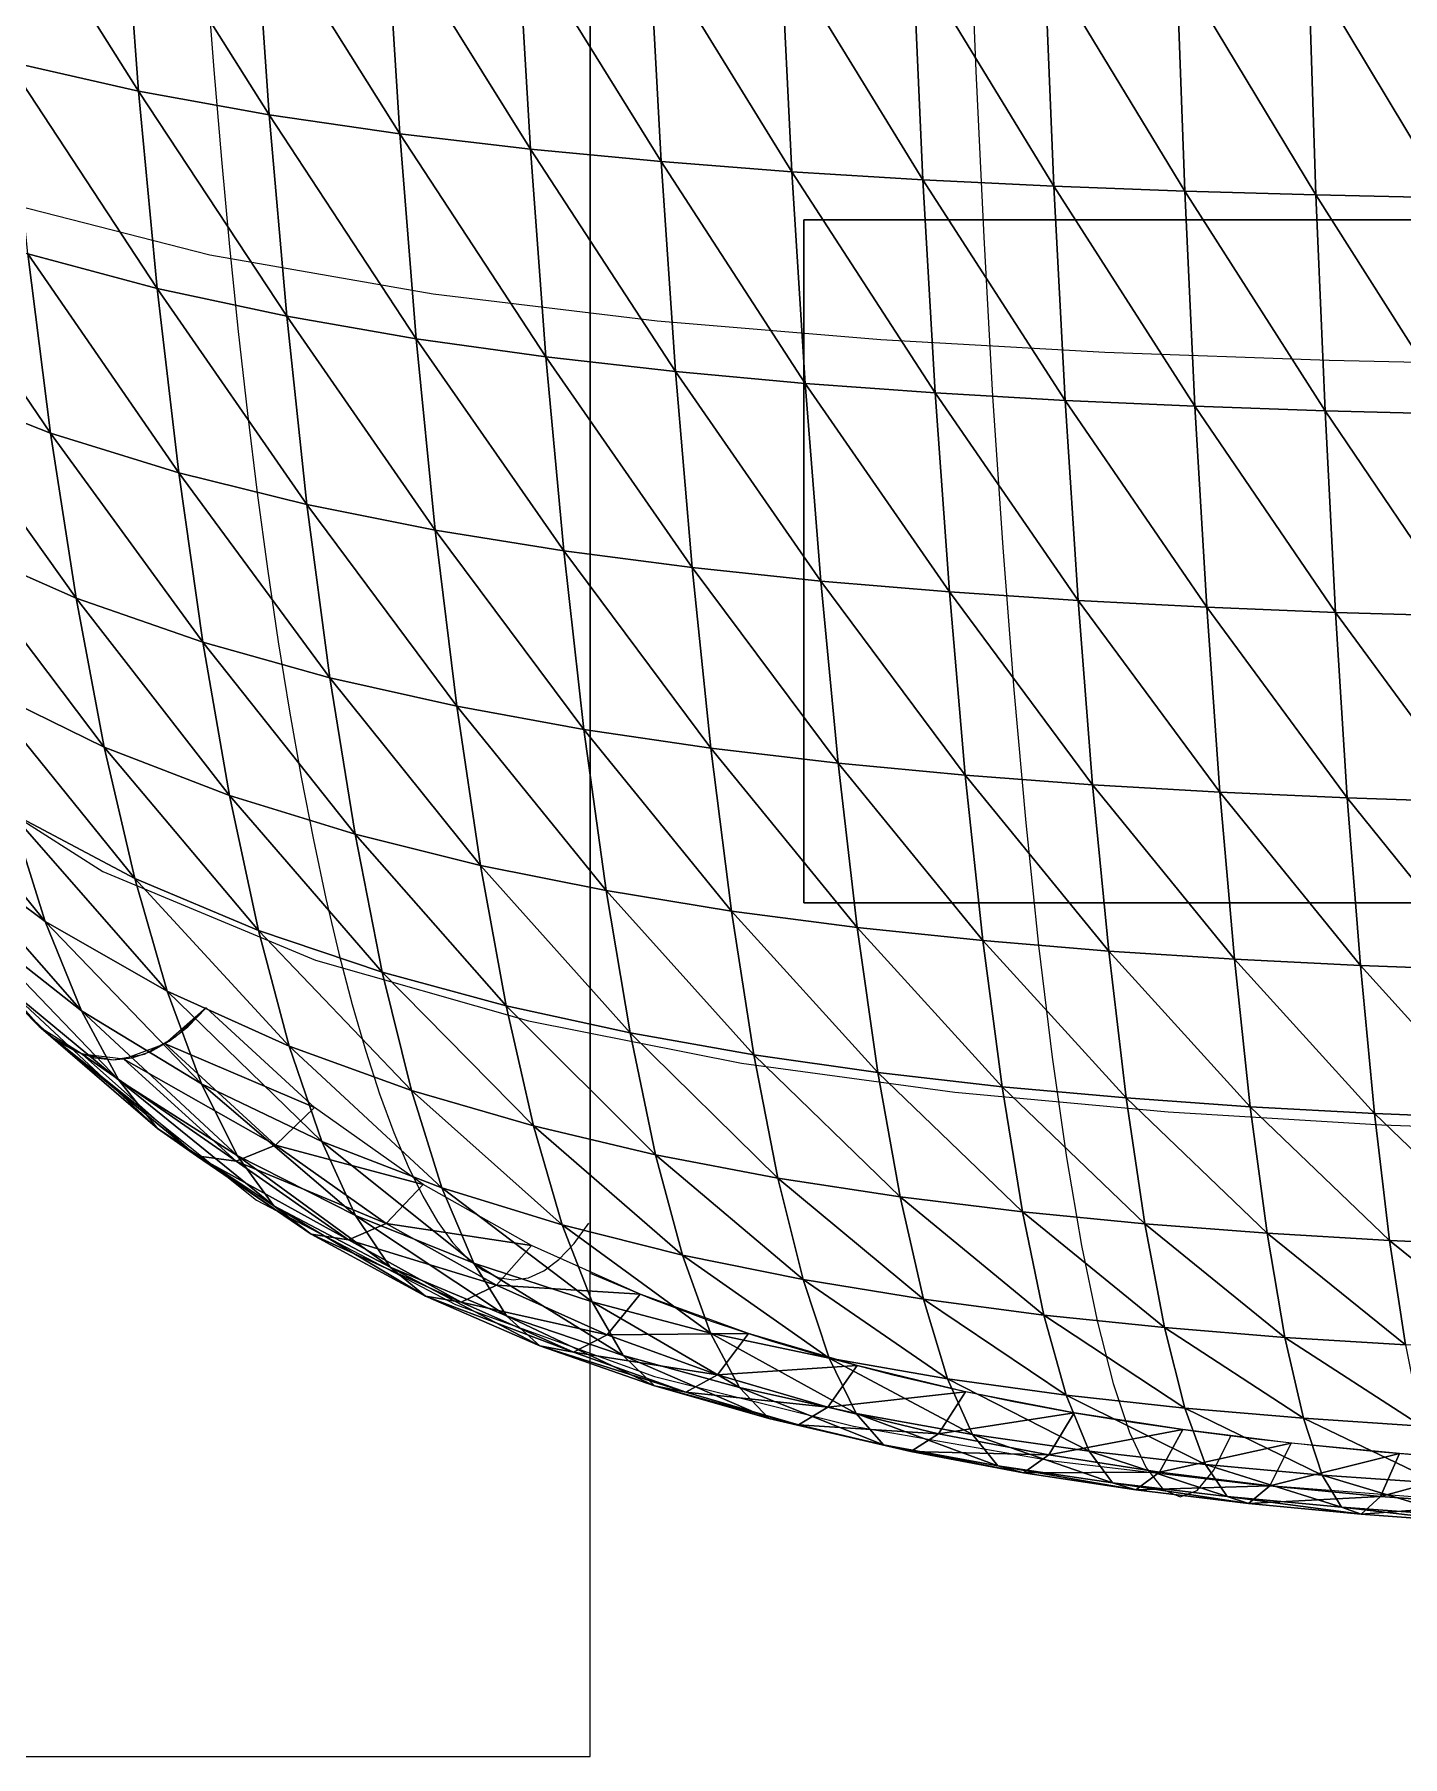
# Model space of a CAD drawing. Header units: metres. Extents: x -3.7 to 10.7, y -3.2 to 3.2.
# Drawn here: x 0.249 to 1.851, y -3.25 to -1.233 of the extents above; entities that cross this region are included whole.
import ezdxf

# ---------------------------------------------------------------- set-up
doc = ezdxf.new("R2010")
doc.units = ezdxf.units.M
for name, color, linetype in [('ACO_3D', 1, 'CONTINUOUS'), ('DECK', 32, 'CONTINUOUS'), ('MEMBRANA_3D', 3, 'CONTINUOUS'), ('MOBILIARIO', 9, 'CONTINUOUS'), ('PAREDES', 7, 'CONTINUOUS'), ('VIDRO_3D', 4, 'CONTINUOUS')]:
    doc.layers.add(name, color=color, linetype=linetype)

msp = doc.modelspace()

# ---------------------------------------------------------------- linework, layer by layer
at = {"layer": 'ACO_3D'}
for points in [[(1.3434, -1.0742, 3.9378), (1.3514, -1.2758, 3.8358), (1.3607, -1.4703, 3.7166), (1.3712, -1.6566, 3.5809), (1.383, -1.8337, 3.4294), (1.396, -2.0005, 3.263), (1.41, -2.1563, 3.0826), (1.4251, -2.3, 2.8892), (1.4411, -2.4308, 2.6839), (1.4579, -2.5482, 2.4679), (1.4754, -2.6513, 2.2422), (1.4937, -2.7397, 2.0083), (1.5124, -2.8129, 1.7673), (1.5316, -2.8703, 1.5206), (1.5512, -2.9118, 1.2697), (1.5709, -2.937, 1.0159), (1.5908, -2.9459, 0.7606), (1.6107, -2.9384, 0.5052), (1.6304, -2.9145, 0.2512), (1.65, -2.8744, 0)], [(-0.0681, -1.3224, 3.5832), (0.193, -1.4241, 3.5926), (0.4544, -1.4908, 3.6014), (0.7161, -1.5365, 3.6094), (0.9781, -1.5682, 3.6166), (1.2403, -1.5901, 3.6232), (1.5027, -1.6048, 3.629), (1.7653, -1.6143, 3.6341), (2.028, -1.6202, 3.6384), (2.2909, -1.6235, 3.6421), (2.5539, -1.6251, 3.645), (2.817, -1.6258, 3.6471), (3.075, -1.6259, 3.6486), (3.2938, -1.6259, 3.6493), (3.5125, -1.6259, 3.6489)], [(0.0801, -2.0548, 2.5587), (0.329, -2.2131, 2.5656), (0.5782, -2.317, 2.572), (0.8276, -2.3882, 2.5779), (1.0772, -2.4377, 2.5832), (1.327, -2.4718, 2.588), (1.5769, -2.4949, 2.5922), (1.827, -2.5099, 2.596), (2.0771, -2.5191, 2.5992), (2.3274, -2.5243, 2.6018), (2.5778, -2.5269, 2.6039), (2.8282, -2.528, 2.6055), (3.075, -2.5282, 2.6066), (3.2938, -2.5282, 2.6071), (3.5125, -2.5283, 2.6068)], [(0.2329, -2.3728, 1.5017), (0.2687, -2.4067, 1.2537), (0.305, -2.4271, 1.003), (0.3414, -2.434, 0.7508), (0.3779, -2.4272, 0.4987), (0.4142, -2.4069, 0.2479), (0.45, -2.3731, 0)], [(0.2329, -2.3728, 1.5017), (0.2543, -2.3947, 1.3533), (0.276, -2.4118, 1.2038), (0.2977, -2.4241, 1.0533), (0.3196, -2.4315, 0.9022), (0.3414, -2.434, 0.7508), (0.3633, -2.4315, 0.5995), (0.3852, -2.4242, 0.4484), (0.4069, -2.412, 0.2979), (0.4286, -2.395, 0.1484), (0.45, -2.3731, 0)], [(0.276, -2.4118, 1.2038), (0.5089, -2.5981, 1.2072), (0.742, -2.7205, 1.2103), (0.9751, -2.8046, 1.2131), (1.2084, -2.863, 1.2158), (1.4417, -2.9034, 1.2181), (1.6751, -2.9308, 1.2202), (1.9086, -2.9487, 1.222), (2.1422, -2.9598, 1.2236), (2.3758, -2.9661, 1.2249), (2.6094, -2.9694, 1.2259), (2.843, -2.9707, 1.2267), (3.075, -2.9711, 1.2272), (3.2938, -2.9711, 1.2275), (3.5125, -2.9711, 1.2273)]]:
    msp.add_polyline3d(points, dxfattribs=at)
at = {"layer": 'DECK'}
msp.add_polyline3d([(-3.7, -3.25, 0), (0.9, -3.25, 0), (0.9, 3.25, 0), (-3.7, 3.25, 0), (-3.7, -3.25, 0)], dxfattribs=at)
at = {"layer": 'MEMBRANA_3D'}
for points in [[(0.1992, -1.027, 3.8715), (0.3529, -1.0551, 3.8769), (0.371, -1.2991, 3.7304)], [(0.1992, -1.027, 3.8715), (0.371, -1.2991, 3.7304), (0.2182, -1.2645, 3.7252)], [(0.3529, -1.0551, 3.8769), (0.5068, -1.0776, 3.8821), (0.5239, -1.3268, 3.7354)], [(0.3529, -1.0551, 3.8769), (0.5239, -1.3268, 3.7354), (0.371, -1.2991, 3.7304)], [(0.5068, -1.0776, 3.8821), (0.6608, -1.0957, 3.887), (0.6768, -1.3491, 3.7402)], [(0.5068, -1.0776, 3.8821), (0.6768, -1.3491, 3.7402), (0.5239, -1.3268, 3.7354)], [(0.6608, -1.0957, 3.887), (0.8149, -1.1103, 3.8917), (0.8299, -1.3671, 3.7447)], [(0.6608, -1.0957, 3.887), (0.8299, -1.3671, 3.7447), (0.6768, -1.3491, 3.7402)], [(0.8149, -1.1103, 3.8917), (0.969, -1.1222, 3.8961), (0.983, -1.3817, 3.7489)], [(0.8149, -1.1103, 3.8917), (0.983, -1.3817, 3.7489), (0.8299, -1.3671, 3.7447)], [(0.969, -1.1222, 3.8961), (1.1233, -1.1317, 3.9002), (1.1362, -1.3935, 3.7529)], [(0.969, -1.1222, 3.8961), (1.1362, -1.3935, 3.7529), (0.983, -1.3817, 3.7489)], [(1.1233, -1.1317, 3.9002), (1.2776, -1.1393, 3.9041), (1.2895, -1.4028, 3.7566)], [(1.1233, -1.1317, 3.9002), (1.2895, -1.4028, 3.7566), (1.1362, -1.3935, 3.7529)], [(1.2776, -1.1393, 3.9041), (1.432, -1.1454, 3.9077), (1.4429, -1.4103, 3.7601)], [(1.2776, -1.1393, 3.9041), (1.4429, -1.4103, 3.7601), (1.2895, -1.4028, 3.7566)], [(1.432, -1.1454, 3.9077), (1.5865, -1.1501, 3.911), (1.5964, -1.4161, 3.7633)], [(1.432, -1.1454, 3.9077), (1.5964, -1.4161, 3.7633), (1.4429, -1.4103, 3.7601)], [(1.5865, -1.1501, 3.911), (1.741, -1.1537, 3.9141), (1.7499, -1.4206, 3.7663)], [(1.5865, -1.1501, 3.911), (1.7499, -1.4206, 3.7663), (1.5964, -1.4161, 3.7633)], [(1.741, -1.1537, 3.9141), (1.8956, -1.1564, 3.9169), (1.9034, -1.4239, 3.769)], [(1.741, -1.1537, 3.9141), (1.9034, -1.4239, 3.769), (1.7499, -1.4206, 3.7663)], [(0.2182, -1.2645, 3.7252), (0.371, -1.2991, 3.7304), (0.3927, -1.5302, 3.5543)], [(0.2182, -1.2645, 3.7252), (0.3927, -1.5302, 3.5543), (0.2412, -1.4895, 3.5493)], [(0.371, -1.2991, 3.7304), (0.5239, -1.3268, 3.7354), (0.5444, -1.5628, 3.5591)], [(0.371, -1.2991, 3.7304), (0.5444, -1.5628, 3.5591), (0.3927, -1.5302, 3.5543)], [(0.5239, -1.3268, 3.7354), (0.6768, -1.3491, 3.7402), (0.6961, -1.5891, 3.5637)], [(0.5239, -1.3268, 3.7354), (0.6961, -1.5891, 3.5637), (0.5444, -1.5628, 3.5591)], [(0.6768, -1.3491, 3.7402), (0.8299, -1.3671, 3.7447), (0.8479, -1.6104, 3.568)], [(0.6768, -1.3491, 3.7402), (0.8479, -1.6104, 3.568), (0.6961, -1.5891, 3.5637)], [(0.8299, -1.3671, 3.7447), (0.983, -1.3817, 3.7489), (0.9998, -1.6276, 3.572)], [(0.8299, -1.3671, 3.7447), (0.9998, -1.6276, 3.572), (0.8479, -1.6104, 3.568)], [(0.983, -1.3817, 3.7489), (1.1362, -1.3935, 3.7529), (1.1518, -1.6414, 3.5758)], [(0.983, -1.3817, 3.7489), (1.1518, -1.6414, 3.5758), (0.9998, -1.6276, 3.572)], [(1.1362, -1.3935, 3.7529), (1.2895, -1.4028, 3.7566), (1.3039, -1.6525, 3.5794)], [(1.1362, -1.3935, 3.7529), (1.3039, -1.6525, 3.5794), (1.1518, -1.6414, 3.5758)], [(1.2895, -1.4028, 3.7566), (1.4429, -1.4103, 3.7601), (1.456, -1.6613, 3.5827)], [(1.2895, -1.4028, 3.7566), (1.456, -1.6613, 3.5827), (1.3039, -1.6525, 3.5794)], [(1.4429, -1.4103, 3.7601), (1.5964, -1.4161, 3.7633), (1.6082, -1.6681, 3.5858)], [(1.4429, -1.4103, 3.7601), (1.6082, -1.6681, 3.5858), (1.456, -1.6613, 3.5827)], [(1.5964, -1.4161, 3.7633), (1.7499, -1.4206, 3.7663), (1.7605, -1.6734, 3.5887)], [(1.5964, -1.4161, 3.7633), (1.7605, -1.6734, 3.5887), (1.6082, -1.6681, 3.5858)], [(1.7499, -1.4206, 3.7663), (1.9034, -1.4239, 3.769), (1.9128, -1.6774, 3.5913)], [(1.7499, -1.4206, 3.7663), (1.9128, -1.6774, 3.5913), (1.7605, -1.6734, 3.5887)], [(0.0897, -1.4379, 3.544), (0.2412, -1.4895, 3.5493), (0.2677, -1.6996, 3.3456)], [(0.0897, -1.4379, 3.544), (0.2677, -1.6996, 3.3456), (0.1177, -1.6408, 3.3407)], [(0.2412, -1.4895, 3.5493), (0.3927, -1.5302, 3.5543), (0.4179, -1.7461, 3.3504)], [(0.2412, -1.4895, 3.5493), (0.4179, -1.7461, 3.3504), (0.2677, -1.6996, 3.3456)], [(0.3927, -1.5302, 3.5543), (0.5444, -1.5628, 3.5591), (0.5681, -1.7834, 3.3549)], [(0.3927, -1.5302, 3.5543), (0.5681, -1.7834, 3.3549), (0.4179, -1.7461, 3.3504)], [(0.5444, -1.5628, 3.5591), (0.6961, -1.5891, 3.5637), (0.7184, -1.8134, 3.3592)], [(0.5444, -1.5628, 3.5591), (0.7184, -1.8134, 3.3592), (0.5681, -1.7834, 3.3549)], [(0.6961, -1.5891, 3.5637), (0.8479, -1.6104, 3.568), (0.8688, -1.8377, 3.3633)], [(0.6961, -1.5891, 3.5637), (0.8688, -1.8377, 3.3633), (0.7184, -1.8134, 3.3592)], [(0.8479, -1.6104, 3.568), (0.9998, -1.6276, 3.572), (1.0193, -1.8573, 3.3672)], [(0.8479, -1.6104, 3.568), (1.0193, -1.8573, 3.3672), (0.8688, -1.8377, 3.3633)], [(0.9998, -1.6276, 3.572), (1.1518, -1.6414, 3.5758), (1.1699, -1.8731, 3.3708)], [(0.9998, -1.6276, 3.572), (1.1699, -1.8731, 3.3708), (1.0193, -1.8573, 3.3672)], [(0.1177, -1.6408, 3.3407), (0.2677, -1.6996, 3.3456), (0.2977, -1.8929, 3.1162)], [(0.1177, -1.6408, 3.3407), (0.2977, -1.8929, 3.1162), (0.1492, -1.8273, 3.1116)], [(1.1518, -1.6414, 3.5758), (1.3039, -1.6525, 3.5794), (1.3205, -1.8858, 3.3742)], [(1.1518, -1.6414, 3.5758), (1.3205, -1.8858, 3.3742), (1.1699, -1.8731, 3.3708)], [(1.3039, -1.6525, 3.5794), (1.456, -1.6613, 3.5827), (1.4712, -1.8958, 3.3773)], [(1.3039, -1.6525, 3.5794), (1.4712, -1.8958, 3.3773), (1.3205, -1.8858, 3.3742)], [(1.456, -1.6613, 3.5827), (1.6082, -1.6681, 3.5858), (1.622, -1.9036, 3.3802)], [(1.456, -1.6613, 3.5827), (1.622, -1.9036, 3.3802), (1.4712, -1.8958, 3.3773)], [(1.6082, -1.6681, 3.5858), (1.7605, -1.6734, 3.5887), (1.7728, -1.9097, 3.3829)], [(1.6082, -1.6681, 3.5858), (1.7728, -1.9097, 3.3829), (1.622, -1.9036, 3.3802)], [(1.7605, -1.6734, 3.5887), (1.9128, -1.6774, 3.5913), (1.9236, -1.9142, 3.3854)], [(1.7605, -1.6734, 3.5887), (1.9236, -1.9142, 3.3854), (1.7728, -1.9097, 3.3829)], [(0.2677, -1.6996, 3.3456), (0.4179, -1.7461, 3.3504), (0.4462, -1.9447, 3.1207)], [(0.2677, -1.6996, 3.3456), (0.4462, -1.9447, 3.1207), (0.2977, -1.8929, 3.1162)], [(0.4179, -1.7461, 3.3504), (0.5681, -1.7834, 3.3549), (0.5949, -1.9862, 3.1249)], [(0.4179, -1.7461, 3.3504), (0.5949, -1.9862, 3.1249), (0.4462, -1.9447, 3.1207)], [(0.5681, -1.7834, 3.3549), (0.7184, -1.8134, 3.3592), (0.7436, -2.0197, 3.129)], [(0.5681, -1.7834, 3.3549), (0.7436, -2.0197, 3.129), (0.5949, -1.9862, 3.1249)], [(0.7184, -1.8134, 3.3592), (0.8688, -1.8377, 3.3633), (0.8924, -2.0468, 3.1328)], [(0.7184, -1.8134, 3.3592), (0.8924, -2.0468, 3.1328), (0.7436, -2.0197, 3.129)], [(0.1492, -1.8273, 3.1116), (0.2977, -1.8929, 3.1162), (0.3307, -2.0675, 2.8633)], [(0.1492, -1.8273, 3.1116), (0.3307, -2.0675, 2.8633), (0.1839, -1.9958, 2.859)], [(0.8688, -1.8377, 3.3633), (1.0193, -1.8573, 3.3672), (1.0413, -2.0686, 3.1364)], [(0.8688, -1.8377, 3.3633), (1.0413, -2.0686, 3.1364), (0.8924, -2.0468, 3.1328)], [(1.0193, -1.8573, 3.3672), (1.1699, -1.8731, 3.3708), (1.1902, -2.0863, 3.1398)], [(1.0193, -1.8573, 3.3672), (1.1902, -2.0863, 3.1398), (1.0413, -2.0686, 3.1364)], [(1.1699, -1.8731, 3.3708), (1.3205, -1.8858, 3.3742), (1.3392, -2.1004, 3.1429)], [(1.1699, -1.8731, 3.3708), (1.3392, -2.1004, 3.1429), (1.1902, -2.0863, 3.1398)], [(0.2977, -1.8929, 3.1162), (0.4462, -1.9447, 3.1207), (0.4775, -2.1241, 2.8675)], [(0.2977, -1.8929, 3.1162), (0.4775, -2.1241, 2.8675), (0.3307, -2.0675, 2.8633)], [(1.3205, -1.8858, 3.3742), (1.4712, -1.8958, 3.3773), (1.4883, -2.1116, 3.1459)], [(1.3205, -1.8858, 3.3742), (1.4883, -2.1116, 3.1459), (1.3392, -2.1004, 3.1429)], [(1.4712, -1.8958, 3.3773), (1.622, -1.9036, 3.3802), (1.6374, -2.1203, 3.1486)], [(1.4712, -1.8958, 3.3773), (1.6374, -2.1203, 3.1486), (1.4883, -2.1116, 3.1459)], [(1.622, -1.9036, 3.3802), (1.7728, -1.9097, 3.3829), (1.7866, -2.127, 3.1511)], [(1.622, -1.9036, 3.3802), (1.7866, -2.127, 3.1511), (1.6374, -2.1203, 3.1486)], [(1.7728, -1.9097, 3.3829), (1.9236, -1.9142, 3.3854), (1.9359, -2.1321, 3.1535)], [(1.7728, -1.9097, 3.3829), (1.9359, -2.1321, 3.1535), (1.7866, -2.127, 3.1511)], [(0.4462, -1.9447, 3.1207), (0.5949, -1.9862, 3.1249), (0.6244, -2.1694, 2.8714)], [(0.4462, -1.9447, 3.1207), (0.6244, -2.1694, 2.8714), (0.4775, -2.1241, 2.8675)], [(0.1839, -1.9958, 2.859), (0.3307, -2.0675, 2.8633), (0.3664, -2.2214, 2.5895)], [(0.1839, -1.9958, 2.859), (0.3664, -2.2214, 2.5895), (0.2215, -2.1444, 2.5855)], [(0.5949, -1.9862, 3.1249), (0.7436, -2.0197, 3.129), (0.7713, -2.206, 2.8751)], [(0.5949, -1.9862, 3.1249), (0.7713, -2.206, 2.8751), (0.6244, -2.1694, 2.8714)], [(0.7436, -2.0197, 3.129), (0.8924, -2.0468, 3.1328), (0.9184, -2.2356, 2.8786)], [(0.7436, -2.0197, 3.129), (0.9184, -2.2356, 2.8786), (0.7713, -2.206, 2.8751)], [(0.0768, -2.0444, 2.5814), (0.2215, -2.1444, 2.5855), (0.2617, -2.2717, 2.2938)], [(0.0768, -2.0444, 2.5814), (0.2617, -2.2717, 2.2938), (0.1189, -2.1657, 2.2901)], [(0.8924, -2.0468, 3.1328), (1.0413, -2.0686, 3.1364), (1.0655, -2.2595, 2.882)], [(0.8924, -2.0468, 3.1328), (1.0655, -2.2595, 2.882), (0.9184, -2.2356, 2.8786)], [(0.3307, -2.0675, 2.8633), (0.4775, -2.1241, 2.8675), (0.5113, -2.2823, 2.5932)], [(0.3307, -2.0675, 2.8633), (0.5113, -2.2823, 2.5932), (0.3664, -2.2214, 2.5895)], [(1.0413, -2.0686, 3.1364), (1.1902, -2.0863, 3.1398), (1.2127, -2.2788, 2.8851)], [(1.0413, -2.0686, 3.1364), (1.2127, -2.2788, 2.8851), (1.0655, -2.2595, 2.882)], [(1.1902, -2.0863, 3.1398), (1.3392, -2.1004, 3.1429), (1.3599, -2.2942, 2.888)], [(1.1902, -2.0863, 3.1398), (1.3599, -2.2942, 2.888), (1.2127, -2.2788, 2.8851)], [(1.3392, -2.1004, 3.1429), (1.4883, -2.1116, 3.1459), (1.5072, -2.3064, 2.8907)], [(1.3392, -2.1004, 3.1429), (1.5072, -2.3064, 2.8907), (1.3599, -2.2942, 2.888)], [(1.4883, -2.1116, 3.1459), (1.6374, -2.1203, 3.1486), (1.6545, -2.316, 2.8933)], [(1.4883, -2.1116, 3.1459), (1.6545, -2.316, 2.8933), (1.5072, -2.3064, 2.8907)], [(0.4775, -2.1241, 2.8675), (0.6244, -2.1694, 2.8714), (0.6563, -2.331, 2.5968)], [(0.4775, -2.1241, 2.8675), (0.6563, -2.331, 2.5968), (0.5113, -2.2823, 2.5932)], [(1.6374, -2.1203, 3.1486), (1.7866, -2.127, 3.1511), (1.8019, -2.3234, 2.8956)], [(1.6374, -2.1203, 3.1486), (1.8019, -2.3234, 2.8956), (1.6545, -2.316, 2.8933)], [(1.7866, -2.127, 3.1511), (1.9359, -2.1321, 3.1535), (1.9493, -2.3289, 2.8977)], [(1.7866, -2.127, 3.1511), (1.9493, -2.3289, 2.8977), (1.8019, -2.3234, 2.8956)], [(0.2215, -2.1444, 2.5855), (0.3664, -2.2214, 2.5895), (0.4045, -2.3534, 2.2973)], [(0.2215, -2.1444, 2.5855), (0.4045, -2.3534, 2.2973), (0.2617, -2.2717, 2.2938)], [(0.1189, -2.1657, 2.2901), (0.2617, -2.2717, 2.2938), (0.3039, -2.3765, 1.9867)], [(0.1189, -2.1657, 2.2901), (0.3039, -2.3765, 1.9867), (0.1632, -2.2655, 1.9835)], [(0.6244, -2.1694, 2.8714), (0.7713, -2.206, 2.8751), (0.8014, -2.3704, 2.6002)], [(0.6244, -2.1694, 2.8714), (0.8014, -2.3704, 2.6002), (0.6563, -2.331, 2.5968)], [(0.7713, -2.206, 2.8751), (0.9184, -2.2356, 2.8786), (0.9465, -2.4022, 2.6034)], [(0.7713, -2.206, 2.8751), (0.9465, -2.4022, 2.6034), (0.8014, -2.3704, 2.6002)], [(0.3664, -2.2214, 2.5895), (0.5113, -2.2823, 2.5932), (0.5474, -2.4179, 2.3007)], [(0.3664, -2.2214, 2.5895), (0.5474, -2.4179, 2.3007), (0.4045, -2.3534, 2.2973)], [(0.9184, -2.2356, 2.8786), (1.0655, -2.2595, 2.882), (1.0917, -2.4279, 2.6064)], [(0.9184, -2.2356, 2.8786), (1.0917, -2.4279, 2.6064), (0.9465, -2.4022, 2.6034)], [(0.1632, -2.2655, 1.9835), (0.3039, -2.3765, 1.9867), (0.3478, -2.4576, 1.6674)], [(0.1632, -2.2655, 1.9835), (0.3478, -2.4576, 1.6674), (0.2093, -2.3428, 1.6647)], [(0.2617, -2.2717, 2.2938), (0.4045, -2.3534, 2.2973), (0.4446, -2.462, 1.9898)], [(0.2617, -2.2717, 2.2938), (0.4446, -2.462, 1.9898), (0.3039, -2.3765, 1.9867)], [(1.0655, -2.2595, 2.882), (1.2127, -2.2788, 2.8851), (1.2369, -2.4487, 2.6093)], [(1.0655, -2.2595, 2.882), (1.2369, -2.4487, 2.6093), (1.0917, -2.4279, 2.6064)], [(1.2127, -2.2788, 2.8851), (1.3599, -2.2942, 2.888), (1.3822, -2.4653, 2.6119)], [(1.2127, -2.2788, 2.8851), (1.3822, -2.4653, 2.6119), (1.2369, -2.4487, 2.6093)], [(0.5113, -2.2823, 2.5932), (0.6563, -2.331, 2.5968), (0.6904, -2.4696, 2.3039)], [(0.5113, -2.2823, 2.5932), (0.6904, -2.4696, 2.3039), (0.5474, -2.4179, 2.3007)], [(1.3599, -2.2942, 2.888), (1.5072, -2.3064, 2.8907), (1.5276, -2.4785, 2.6144)], [(1.3599, -2.2942, 2.888), (1.5276, -2.4785, 2.6144), (1.3822, -2.4653, 2.6119)], [(1.5072, -2.3064, 2.8907), (1.6545, -2.316, 2.8933), (1.673, -2.4888, 2.6167)], [(1.5072, -2.3064, 2.8907), (1.673, -2.4888, 2.6167), (1.5276, -2.4785, 2.6144)], [(1.6545, -2.316, 2.8933), (1.8019, -2.3234, 2.8956), (1.8185, -2.4967, 2.6188)], [(1.6545, -2.316, 2.8933), (1.8185, -2.4967, 2.6188), (1.673, -2.4888, 2.6167)], [(0.6563, -2.331, 2.5968), (0.8014, -2.3704, 2.6002), (0.8334, -2.5113, 2.3069)], [(0.6563, -2.331, 2.5968), (0.8334, -2.5113, 2.3069), (0.6904, -2.4696, 2.3039)], [(1.8019, -2.3234, 2.8956), (1.9493, -2.3289, 2.8977), (1.9639, -2.5027, 2.6208)], [(1.8019, -2.3234, 2.8956), (1.9639, -2.5027, 2.6208), (1.8185, -2.4967, 2.6188)], [(0.2093, -2.3428, 1.6647), (0.3478, -2.4576, 1.6674), (0.393, -2.5144, 1.339)], [(0.2093, -2.3428, 1.6647), (0.393, -2.5144, 1.339), (0.2567, -2.3969, 1.3368)], [(0.4045, -2.3534, 2.2973), (0.5474, -2.4179, 2.3007), (0.5854, -2.5295, 1.9928)], [(0.4045, -2.3534, 2.2973), (0.5854, -2.5295, 1.9928), (0.4446, -2.462, 1.9898)], [(0.3039, -2.3765, 1.9867), (0.4446, -2.462, 1.9898), (0.4863, -2.5461, 1.67)], [(0.3039, -2.3765, 1.9867), (0.4863, -2.5461, 1.67), (0.3478, -2.4576, 1.6674)], [(0.4021, -2.4151, 0.3313), (0.5771, -2.4898), (0.45, -2.3731)], [(0.8014, -2.3704, 2.6002), (0.9465, -2.4022, 2.6034), (0.9765, -2.545, 2.3098)], [(0.8014, -2.3704, 2.6002), (0.9765, -2.545, 2.3098), (0.8334, -2.5113, 2.3069)], [(0.2567, -2.3969, 1.3368), (0.393, -2.5144, 1.339), (0.4389, -2.5462, 1.0047)], [(0.2567, -2.3969, 1.3368), (0.4389, -2.5462, 1.0047), (0.305, -2.4271, 1.003)], [(0.3536, -2.4332, 0.6667), (0.5314, -2.5338, 0.3319), (0.4021, -2.4151, 0.3313)], [(0.4021, -2.4151, 0.3313), (0.5314, -2.5338, 0.3319), (0.5771, -2.4898)], [(0.5474, -2.4179, 2.3007), (0.6904, -2.4696, 2.3039), (0.7262, -2.5836, 1.9955)], [(0.5474, -2.4179, 2.3007), (0.7262, -2.5836, 1.9955), (0.5854, -2.5295, 1.9928)], [(0.9465, -2.4022, 2.6034), (1.0917, -2.4279, 2.6064), (1.1196, -2.5723, 2.3125)], [(0.9465, -2.4022, 2.6034), (1.1196, -2.5723, 2.3125), (0.9765, -2.545, 2.3098)], [(0.305, -2.4271, 1.003), (0.4389, -2.5462, 1.0047), (0.4852, -2.5527, 0.6679)], [(0.305, -2.4271, 1.003), (0.4852, -2.5527, 0.6679), (0.3536, -2.4332, 0.6667)], [(0.3536, -2.4332, 0.6667), (0.4852, -2.5527, 0.6679), (0.5314, -2.5338, 0.3319)], [(1.0917, -2.4279, 2.6064), (1.2369, -2.4487, 2.6093), (1.2628, -2.5944, 2.315)], [(1.0917, -2.4279, 2.6064), (1.2628, -2.5944, 2.315), (1.1196, -2.5723, 2.3125)], [(0.3478, -2.4576, 1.6674), (0.4863, -2.5461, 1.67), (0.5292, -2.605, 1.3411)], [(0.3478, -2.4576, 1.6674), (0.5292, -2.605, 1.3411), (0.393, -2.5144, 1.339)], [(1.2369, -2.4487, 2.6093), (1.3822, -2.4653, 2.6119), (1.4061, -2.612, 2.3174)], [(1.2369, -2.4487, 2.6093), (1.4061, -2.612, 2.3174), (1.2628, -2.5944, 2.315)], [(0.4446, -2.462, 1.9898), (0.5854, -2.5295, 1.9928), (0.6249, -2.616, 1.6725)], [(0.4446, -2.462, 1.9898), (0.6249, -2.616, 1.6725), (0.4863, -2.5461, 1.67)], [(0.6904, -2.4696, 2.3039), (0.8334, -2.5113, 2.3069), (0.8671, -2.6273, 1.9982)], [(0.6904, -2.4696, 2.3039), (0.8671, -2.6273, 1.9982), (0.7262, -2.5836, 1.9955)], [(1.3822, -2.4653, 2.6119), (1.5276, -2.4785, 2.6144), (1.5494, -2.626, 2.3196)], [(1.3822, -2.4653, 2.6119), (1.5494, -2.626, 2.3196), (1.4061, -2.612, 2.3174)], [(1.5276, -2.4785, 2.6144), (1.673, -2.4888, 2.6167), (1.6927, -2.6369, 2.3217)], [(1.5276, -2.4785, 2.6144), (1.6927, -2.6369, 2.3217), (1.5494, -2.626, 2.3196)], [(0.5314, -2.5338, 0.3319), (0.7042, -2.5799), (0.5771, -2.4898)], [(1.673, -2.4888, 2.6167), (1.8185, -2.4967, 2.6188), (1.8361, -2.6454, 2.3236)], [(1.673, -2.4888, 2.6167), (1.8361, -2.6454, 2.3236), (1.6927, -2.6369, 2.3217)], [(1.8185, -2.4967, 2.6188), (1.9639, -2.5027, 2.6208), (1.9795, -2.6517, 2.3253)], [(1.8185, -2.4967, 2.6188), (1.9795, -2.6517, 2.3253), (1.8361, -2.6454, 2.3236)], [(0.393, -2.5144, 1.339), (0.5292, -2.605, 1.3411), (0.5729, -2.638, 1.0063)], [(0.393, -2.5144, 1.339), (0.5729, -2.638, 1.0063), (0.4389, -2.5462, 1.0047)], [(0.8334, -2.5113, 2.3069), (0.9765, -2.545, 2.3098), (1.0081, -2.6627, 2.0007)], [(0.8334, -2.5113, 2.3069), (1.0081, -2.6627, 2.0007), (0.8671, -2.6273, 1.9982)], [(0.4852, -2.5527, 0.6679), (0.6608, -2.6254, 0.3324), (0.5314, -2.5338, 0.3319)], [(0.5314, -2.5338, 0.3319), (0.6608, -2.6254, 0.3324), (0.7042, -2.5799)], [(0.5854, -2.5295, 1.9928), (0.7262, -2.5836, 1.9955), (0.7635, -2.672, 1.6749)], [(0.5854, -2.5295, 1.9928), (0.7635, -2.672, 1.6749), (0.6249, -2.616, 1.6725)], [(0.4389, -2.5462, 1.0047), (0.5729, -2.638, 1.0063), (0.6169, -2.6448, 0.6689)], [(0.4389, -2.5462, 1.0047), (0.6169, -2.6448, 0.6689), (0.4852, -2.5527, 0.6679)], [(0.4852, -2.5527, 0.6679), (0.6169, -2.6448, 0.6689), (0.6608, -2.6254, 0.3324)], [(0.4863, -2.5461, 1.67), (0.6249, -2.616, 1.6725), (0.6655, -2.6766, 1.3431)], [(0.4863, -2.5461, 1.67), (0.6655, -2.6766, 1.3431), (0.5292, -2.605, 1.3411)], [(0.9765, -2.545, 2.3098), (1.1196, -2.5723, 2.3125), (1.1491, -2.6913, 2.0031)], [(0.9765, -2.545, 2.3098), (1.1491, -2.6913, 2.0031), (1.0081, -2.6627, 2.0007)], [(0.6608, -2.6254, 0.3324), (0.8313, -2.6512), (0.7042, -2.5799)], [(1.1196, -2.5723, 2.3125), (1.2628, -2.5944, 2.315), (1.2901, -2.7143, 2.0053)], [(1.1196, -2.5723, 2.3125), (1.2901, -2.7143, 2.0053), (1.1491, -2.6913, 2.0031)], [(0.7262, -2.5836, 1.9955), (0.8671, -2.6273, 1.9982), (0.9022, -2.7173, 1.6771)], [(0.7262, -2.5836, 1.9955), (0.9022, -2.7173, 1.6771), (0.7635, -2.672, 1.6749)], [(1.2628, -2.5944, 2.315), (1.4061, -2.612, 2.3174), (1.4312, -2.7328, 2.0074)], [(1.2628, -2.5944, 2.315), (1.4312, -2.7328, 2.0074), (1.2901, -2.7143, 2.0053)], [(0.5292, -2.605, 1.3411), (0.6655, -2.6766, 1.3431), (0.7069, -2.7106, 1.0078)], [(0.5292, -2.605, 1.3411), (0.7069, -2.7106, 1.0078), (0.5729, -2.638, 1.0063)], [(0.6249, -2.616, 1.6725), (0.7635, -2.672, 1.6749), (0.8019, -2.7339, 1.345)], [(0.6249, -2.616, 1.6725), (0.8019, -2.7339, 1.345), (0.6655, -2.6766, 1.3431)], [(1.4061, -2.612, 2.3174), (1.5494, -2.626, 2.3196), (1.5723, -2.7475, 2.0093)], [(1.4061, -2.612, 2.3174), (1.5723, -2.7475, 2.0093), (1.4312, -2.7328, 2.0074)], [(0.5729, -2.638, 1.0063), (0.7069, -2.7106, 1.0078), (0.7486, -2.7177, 0.67)], [(0.5729, -2.638, 1.0063), (0.7486, -2.7177, 0.67), (0.6169, -2.6448, 0.6689)], [(0.6169, -2.6448, 0.6689), (0.7902, -2.6978, 0.3329), (0.6608, -2.6254, 0.3324)], [(0.6608, -2.6254, 0.3324), (0.7902, -2.6978, 0.3329), (0.8313, -2.6512)], [(0.8671, -2.6273, 1.9982), (1.0081, -2.6627, 2.0007), (1.0409, -2.7539, 1.6792)], [(0.8671, -2.6273, 1.9982), (1.0409, -2.7539, 1.6792), (0.9022, -2.7173, 1.6771)], [(1.5494, -2.626, 2.3196), (1.6927, -2.6369, 2.3217), (1.7135, -2.759, 2.0111)], [(1.5494, -2.626, 2.3196), (1.7135, -2.759, 2.0111), (1.5723, -2.7475, 2.0093)], [(1.6927, -2.6369, 2.3217), (1.8361, -2.6454, 2.3236), (1.8547, -2.7678, 2.0128)], [(1.6927, -2.6369, 2.3217), (1.8547, -2.7678, 2.0128), (1.7135, -2.759, 2.0111)], [(0.6169, -2.6448, 0.6689), (0.7486, -2.7177, 0.67), (0.7902, -2.6978, 0.3329)], [(0.7902, -2.6978, 0.3329), (0.9583, -2.7084), (0.8313, -2.6512)], [(1.0081, -2.6627, 2.0007), (1.1491, -2.6913, 2.0031), (1.1797, -2.7835, 1.6812)], [(1.0081, -2.6627, 2.0007), (1.1797, -2.7835, 1.6812), (1.0409, -2.7539, 1.6792)], [(1.8361, -2.6454, 2.3236), (1.9795, -2.6517, 2.3253), (1.9959, -2.7745, 2.0143)], [(1.8361, -2.6454, 2.3236), (1.9959, -2.7745, 2.0143), (1.8547, -2.7678, 2.0128)], [(0.6655, -2.6766, 1.3431), (0.8019, -2.7339, 1.345), (0.8409, -2.7687, 1.0093)], [(0.6655, -2.6766, 1.3431), (0.8409, -2.7687, 1.0093), (0.7069, -2.7106, 1.0078)], [(0.7635, -2.672, 1.6749), (0.9022, -2.7173, 1.6771), (0.9383, -2.7803, 1.3468)], [(0.7635, -2.672, 1.6749), (0.9383, -2.7803, 1.3468), (0.8019, -2.7339, 1.345)], [(0.7486, -2.7177, 0.67), (0.9196, -2.7559, 0.3334), (0.7902, -2.6978, 0.3329)], [(0.7902, -2.6978, 0.3329), (0.9196, -2.7559, 0.3334), (0.9583, -2.7084)], [(1.1491, -2.6913, 2.0031), (1.2901, -2.7143, 2.0053), (1.3185, -2.8074, 1.6831)], [(1.1491, -2.6913, 2.0031), (1.3185, -2.8074, 1.6831), (1.1797, -2.7835, 1.6812)], [(0.7069, -2.7106, 1.0078), (0.8409, -2.7687, 1.0093), (0.8803, -2.7761, 0.6709)], [(0.7069, -2.7106, 1.0078), (0.8803, -2.7761, 0.6709), (0.7486, -2.7177, 0.67)], [(0.7486, -2.7177, 0.67), (0.8803, -2.7761, 0.6709), (0.9196, -2.7559, 0.3334)], [(0.9022, -2.7173, 1.6771), (1.0409, -2.7539, 1.6792), (1.0747, -2.8178, 1.3486)], [(0.9022, -2.7173, 1.6771), (1.0747, -2.8178, 1.3486), (0.9383, -2.7803, 1.3468)], [(0.9196, -2.7559, 0.3334), (1.0854, -2.7546), (0.9583, -2.7084)], [(1.2901, -2.7143, 2.0053), (1.4312, -2.7328, 2.0074), (1.4573, -2.8266, 1.6849)], [(1.2901, -2.7143, 2.0053), (1.4573, -2.8266, 1.6849), (1.3185, -2.8074, 1.6831)], [(0.8019, -2.7339, 1.345), (0.9383, -2.7803, 1.3468), (0.975, -2.8157, 1.0106)], [(0.8019, -2.7339, 1.345), (0.975, -2.8157, 1.0106), (0.8409, -2.7687, 1.0093)], [(1.4312, -2.7328, 2.0074), (1.5723, -2.7475, 2.0093), (1.5962, -2.8418, 1.6865)], [(1.4312, -2.7328, 2.0074), (1.5962, -2.8418, 1.6865), (1.4573, -2.8266, 1.6849)], [(0.8803, -2.7761, 0.6709), (1.0489, -2.8029, 0.3339), (0.9196, -2.7559, 0.3334)], [(0.9196, -2.7559, 0.3334), (1.0489, -2.8029, 0.3339), (1.0854, -2.7546)], [(1.0409, -2.7539, 1.6792), (1.1797, -2.7835, 1.6812), (1.2112, -2.8482, 1.3502)], [(1.0409, -2.7539, 1.6792), (1.2112, -2.8482, 1.3502), (1.0747, -2.8178, 1.3486)], [(1.0489, -2.8029, 0.3339), (1.2125, -2.7921), (1.0854, -2.7546)], [(1.5723, -2.7475, 2.0093), (1.7135, -2.759, 2.0111), (1.7351, -2.8537, 1.6881)], [(1.5723, -2.7475, 2.0093), (1.7351, -2.8537, 1.6881), (1.5962, -2.8418, 1.6865)], [(1.7135, -2.759, 2.0111), (1.8547, -2.7678, 2.0128), (1.874, -2.8629, 1.6895)], [(1.7135, -2.759, 2.0111), (1.874, -2.8629, 1.6895), (1.7351, -2.8537, 1.6881)], [(0.8409, -2.7687, 1.0093), (0.975, -2.8157, 1.0106), (1.012, -2.8233, 0.6719)], [(0.8409, -2.7687, 1.0093), (1.012, -2.8233, 0.6719), (0.8803, -2.7761, 0.6709)], [(0.8803, -2.7761, 0.6709), (1.012, -2.8233, 0.6719), (1.0489, -2.8029, 0.3339)], [(0.9383, -2.7803, 1.3468), (1.0747, -2.8178, 1.3486), (1.1091, -2.8538, 1.012)], [(0.9383, -2.7803, 1.3468), (1.1091, -2.8538, 1.012), (0.975, -2.8157, 1.0106)], [(1.1797, -2.7835, 1.6812), (1.3185, -2.8074, 1.6831), (1.3477, -2.8727, 1.3517)], [(1.1797, -2.7835, 1.6812), (1.3477, -2.8727, 1.3517), (1.2112, -2.8482, 1.3502)], [(1.012, -2.8233, 0.6719), (1.1783, -2.8409, 0.3343), (1.0489, -2.8029, 0.3339)], [(1.0489, -2.8029, 0.3339), (1.1783, -2.8409, 0.3343), (1.2125, -2.7921)], [(1.1783, -2.8409, 0.3343), (1.3396, -2.8226), (1.2125, -2.7921)], [(0.975, -2.8157, 1.0106), (1.1091, -2.8538, 1.012), (1.1438, -2.8616, 0.6728)], [(0.975, -2.8157, 1.0106), (1.1438, -2.8616, 0.6728), (1.012, -2.8233, 0.6719)], [(1.012, -2.8233, 0.6719), (1.1438, -2.8616, 0.6728), (1.1783, -2.8409, 0.3343)], [(1.0747, -2.8178, 1.3486), (1.2112, -2.8482, 1.3502), (1.2432, -2.8847, 1.0132)], [(1.0747, -2.8178, 1.3486), (1.2432, -2.8847, 1.0132), (1.1091, -2.8538, 1.012)], [(1.1783, -2.8409, 0.3343), (1.3077, -2.8718, 0.3347), (1.3396, -2.8226)], [(1.3077, -2.8718, 0.3347), (1.4667, -2.8472), (1.3396, -2.8226)], [(1.3185, -2.8074, 1.6831), (1.4573, -2.8266, 1.6849), (1.4842, -2.8924, 1.3531)], [(1.3185, -2.8074, 1.6831), (1.4842, -2.8924, 1.3531), (1.3477, -2.8727, 1.3517)], [(1.1438, -2.8616, 0.6728), (1.3077, -2.8718, 0.3347), (1.1783, -2.8409, 0.3343)], [(1.4573, -2.8266, 1.6849), (1.5962, -2.8418, 1.6865), (1.6207, -2.908, 1.3545)], [(1.4573, -2.8266, 1.6849), (1.6207, -2.908, 1.3545), (1.4842, -2.8924, 1.3531)], [(1.5962, -2.8418, 1.6865), (1.7351, -2.8537, 1.6881), (1.7573, -2.9202, 1.3557)], [(1.5962, -2.8418, 1.6865), (1.7573, -2.9202, 1.3557), (1.6207, -2.908, 1.3545)], [(1.1091, -2.8538, 1.012), (1.2432, -2.8847, 1.0132), (1.2755, -2.8926, 0.6736)], [(1.1091, -2.8538, 1.012), (1.2755, -2.8926, 0.6736), (1.1438, -2.8616, 0.6728)], [(1.1438, -2.8616, 0.6728), (1.2755, -2.8926, 0.6736), (1.3077, -2.8718, 0.3347)], [(1.2112, -2.8482, 1.3502), (1.3477, -2.8727, 1.3517), (1.3774, -2.9096, 1.0144)], [(1.2112, -2.8482, 1.3502), (1.3774, -2.9096, 1.0144), (1.2432, -2.8847, 1.0132)], [(1.3077, -2.8718, 0.3347), (1.4372, -2.8967, 0.3351), (1.4667, -2.8472)], [(1.4372, -2.8967, 0.3351), (1.5938, -2.8669), (1.4667, -2.8472)], [(1.7351, -2.8537, 1.6881), (1.874, -2.8629, 1.6895), (1.8939, -2.9297, 1.3569)], [(1.7351, -2.8537, 1.6881), (1.8939, -2.9297, 1.3569), (1.7573, -2.9202, 1.3557)], [(1.2432, -2.8847, 1.0132), (1.3774, -2.9096, 1.0144), (1.4073, -2.9176, 0.6744)], [(1.2432, -2.8847, 1.0132), (1.4073, -2.9176, 0.6744), (1.2755, -2.8926, 0.6736)], [(1.2755, -2.8926, 0.6736), (1.4372, -2.8967, 0.3351), (1.3077, -2.8718, 0.3347)], [(1.3477, -2.8727, 1.3517), (1.4842, -2.8924, 1.3531), (1.5115, -2.9295, 1.0154)], [(1.3477, -2.8727, 1.3517), (1.5115, -2.9295, 1.0154), (1.3774, -2.9096, 1.0144)], [(1.4372, -2.8967, 0.3351), (1.5666, -2.9168, 0.3355), (1.5938, -2.8669)], [(1.5666, -2.9168, 0.3355), (1.7208, -2.8827), (1.5938, -2.8669)], [(1.5666, -2.9168, 0.3355), (1.696, -2.9327, 0.3358), (1.7208, -2.8827)], [(1.696, -2.9327, 0.3358), (1.8479, -2.8951), (1.7208, -2.8827)], [(1.2755, -2.8926, 0.6736), (1.4073, -2.9176, 0.6744), (1.4372, -2.8967, 0.3351)], [(1.4073, -2.9176, 0.6744), (1.5666, -2.9168, 0.3355), (1.4372, -2.8967, 0.3351)], [(1.4842, -2.8924, 1.3531), (1.6207, -2.908, 1.3545), (1.6457, -2.9454, 1.0164)], [(1.4842, -2.8924, 1.3531), (1.6457, -2.9454, 1.0164), (1.5115, -2.9295, 1.0154)], [(1.696, -2.9327, 0.3358), (1.8254, -2.9452, 0.3362), (1.8479, -2.8951)], [(1.8254, -2.9452, 0.3362), (1.975, -2.9047), (1.8479, -2.8951)], [(1.8254, -2.9452, 0.3362), (1.9549, -2.9549, 0.3364), (1.975, -2.9047)], [(1.3774, -2.9096, 1.0144), (1.5115, -2.9295, 1.0154), (1.5391, -2.9377, 0.6751)], [(1.3774, -2.9096, 1.0144), (1.5391, -2.9377, 0.6751), (1.4073, -2.9176, 0.6744)], [(1.4073, -2.9176, 0.6744), (1.5391, -2.9377, 0.6751), (1.5666, -2.9168, 0.3355)], [(1.5391, -2.9377, 0.6751), (1.696, -2.9327, 0.3358), (1.5666, -2.9168, 0.3355)], [(1.6207, -2.908, 1.3545), (1.7573, -2.9202, 1.3557), (1.7799, -2.9579, 1.0174)], [(1.6207, -2.908, 1.3545), (1.7799, -2.9579, 1.0174), (1.6457, -2.9454, 1.0164)], [(1.7573, -2.9202, 1.3557), (1.8939, -2.9297, 1.3569), (1.9141, -2.9675, 1.0183)], [(1.7573, -2.9202, 1.3557), (1.9141, -2.9675, 1.0183), (1.7799, -2.9579, 1.0174)], [(1.5115, -2.9295, 1.0154), (1.6457, -2.9454, 1.0164), (1.6709, -2.9537, 0.6758)], [(1.5115, -2.9295, 1.0154), (1.6709, -2.9537, 0.6758), (1.5391, -2.9377, 0.6751)], [(1.5391, -2.9377, 0.6751), (1.6709, -2.9537, 0.6758), (1.696, -2.9327, 0.3358)], [(1.6709, -2.9537, 0.6758), (1.8254, -2.9452, 0.3362), (1.696, -2.9327, 0.3358)], [(1.6709, -2.9537, 0.6758), (1.8027, -2.9662, 0.6764), (1.8254, -2.9452, 0.3362)], [(1.8027, -2.9662, 0.6764), (1.9549, -2.9549, 0.3364), (1.8254, -2.9452, 0.3362)], [(1.6457, -2.9454, 1.0164), (1.7799, -2.9579, 1.0174), (1.8027, -2.9662, 0.6764)], [(1.6457, -2.9454, 1.0164), (1.8027, -2.9662, 0.6764), (1.6709, -2.9537, 0.6758)], [(1.7799, -2.9579, 1.0174), (1.9141, -2.9675, 1.0183), (1.9345, -2.9759, 0.677)], [(1.7799, -2.9579, 1.0174), (1.9345, -2.9759, 0.677), (1.8027, -2.9662, 0.6764)], [(1.8027, -2.9662, 0.6764), (1.9345, -2.9759, 0.677), (1.9549, -2.9549, 0.3364)]]:
    msp.add_3dface(points, dxfattribs=at)
at = {"layer": 'MOBILIARIO'}
for points in [[(1.15, -2.25), (2.75, -2.25), (2.75, -1.45), (1.15, -1.45)], [(1.15, -2.25, 0.45), (2.75, -2.25, 0.45), (2.75, -1.45, 0.45), (1.15, -1.45, 0.45)], [(2.75, -1.45), (1.15, -1.45), (1.15, -1.45, 0.45), (2.75, -1.45, 0.45)], [(1.15, -1.45), (1.15, -2.25), (1.15, -2.25, 0.45), (1.15, -1.45, 0.45)], [(1.15, -2.25), (2.75, -2.25), (2.75, -2.25, 0.45), (1.15, -2.25, 0.45)]]:
    msp.add_3dface(points, dxfattribs=at)
at = {"layer": 'PAREDES'}
for points in [[(0.9, 2.6836, 0), (0.9, -2.6836, 0)], [(0.9, -2.6836, 0), (0.9708, -2.7134, 0), (1.0417, -2.7398, 0), (1.1125, -2.7633, 0), (1.1833, -2.7842, 0), (1.2542, -2.8028, 0), (1.325, -2.8194, 0), (1.3958, -2.8341, 0), (1.4667, -2.8472, 0), (1.5375, -2.8587, 0), (1.6083, -2.8689, 0), (1.6792, -2.8779, 0), (1.75, -2.8858, 0), (1.8208, -2.8927, 0), (1.8917, -2.8987, 0)]]:
    msp.add_polyline3d(points, dxfattribs=at)
at = {"layer": 'VIDRO_3D'}
msp.add_polyline3d([(0.4509, -1.1668, 3.7562), (0.459, -1.2743, 3.6884), (0.4679, -1.3793, 3.6146), (0.4774, -1.4815, 3.5351), (0.4875, -1.5808, 3.45), (0.4984, -1.6768, 3.3595), (0.5098, -1.7695, 3.2637), (0.5219, -1.8586, 3.1629), (0.5345, -1.944, 3.0572), (0.5477, -2.0255, 2.9469), (0.5614, -2.1029, 2.8322), (0.5756, -2.1761, 2.7132), (0.5903, -2.2449, 2.5904), (0.6054, -2.3092, 2.4638), (0.621, -2.3689, 2.3338), (0.6369, -2.4238, 2.2006), (0.6532, -2.4738, 2.0645), (0.6698, -2.5189, 1.9258), (0.6866, -2.5588, 1.7847), (0.7038, -2.5937, 1.6415), (0.7211, -2.6233, 1.4965), (0.7386, -2.6477, 1.35), (0.7563, -2.6667, 1.2023), (0.774, -2.6804, 1.0537), (0.7919, -2.6887, 0.9045), (0.8097, -2.6916, 0.755), (0.8276, -2.6891, 0.6055), (0.8455, -2.6811, 0.4562), (0.8632, -2.6678, 0.3076), (0.8809, -2.6491, 0.1598), (0.8984, -2.6251, 0.0133)], dxfattribs=at)

doc.saveas('drawing.dxf')
